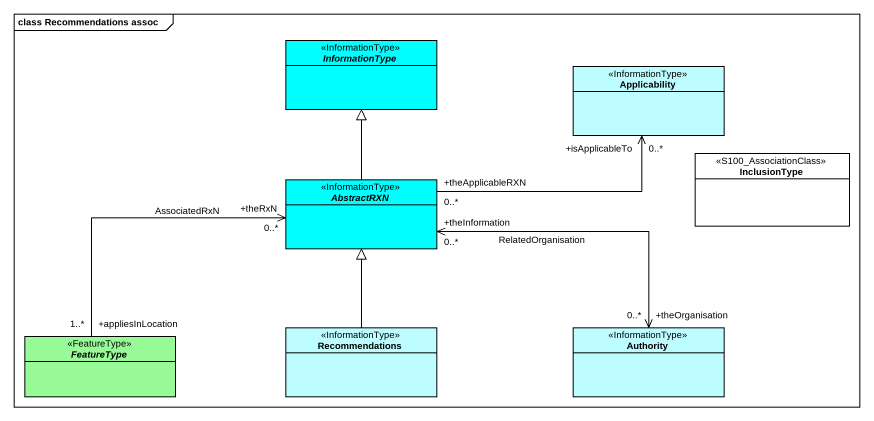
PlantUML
@startuml
mainframe class Recommendations assoc
hide circle
hide empty members
abstract class InformationType <<InformationType>> #00FFFF
class Applicability <<InformationType>> #BEFDFF
class InclusionType <<S100_AssociationClass>> #FFFFFF
abstract class AbstractRXN <<InformationType>> #00FFFF
abstract class FeatureType <<FeatureType>> #98FB98
class Recommendations <<InformationType>> #BEFDFF
class Authority <<InformationType>> #BEFDFF
AbstractRXN -up-|> InformationType
AbstractRXN "+theApplicableRXN\n0..*" -right-> "+isApplicableTo\n0..*" Applicability
FeatureType "+appliesInLocation\n1..*" -right-> "+theRxN\n0..*" AbstractRXN : AssociatedRxN
Recommendations -up-|> AbstractRXN
Authority "+theOrganisation\n0..*" <-left-> "+theInformation\n0..*" AbstractRXN : RelatedOrganisation
@enduml
